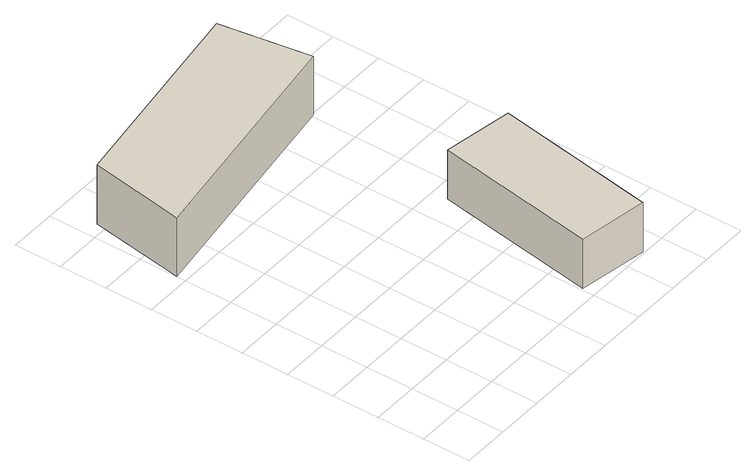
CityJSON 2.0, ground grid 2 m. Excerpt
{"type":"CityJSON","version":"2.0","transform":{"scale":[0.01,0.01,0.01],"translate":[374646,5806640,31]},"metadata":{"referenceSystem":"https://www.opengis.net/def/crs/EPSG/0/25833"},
"CityObjects":{
"building1":{"type":"Building","attributes":{"Gemeindeschluessel":"11000006","BezugspunktDach":"2200","function":"31001_1310","measuredHeight":2.68,"storeysAboveGround":1},"address":[{"country":"Germany","locality":"Berlin","thoroughfareNumber":"29A","thoroughfareName":"Kremnitzufer"}],"geometry":[{"type":"Solid","lod":"1","boundaries":[[[[0,1,2,3]],[[4,5,6,7]],[[4,7,3,2]],[[5,4,2,1]],[[6,5,1,0]],[[7,6,0,3]]]]}]},
"building2":{"type":"Building","attributes":{"Gemeindeschluessel":"11000006","BezugspunktDach":"2200","function":"31001_2463","measuredHeight":2.24,"storeysAboveGround":1},"address":[{"country":"Germany","locality":"Berlin","thoroughfareNumber":"29 (2)","thoroughfareName":"Kremnitzufer"}],"geometry":[{"type":"Solid","lod":"1","boundaries":[[[[8,9,10,11]],[[12,13,14,15]],[[12,15,11,10]],[[13,12,10,9]],[[14,13,9,8]],[[15,14,8,11]]]]}]}
},
"vertices":[
[1011,1393,302],[952,1777,302],[68,1642,302],[3,1240,302],[68,1642,34],[952,1777,34],[1011,1393,34],[3,1240,34],
[1093,3,265],[1206,682,265],[914,730,265],[802,49,265],[914,730,41],[1206,682,41],[1093,3,41],[802,49,41]
]}
